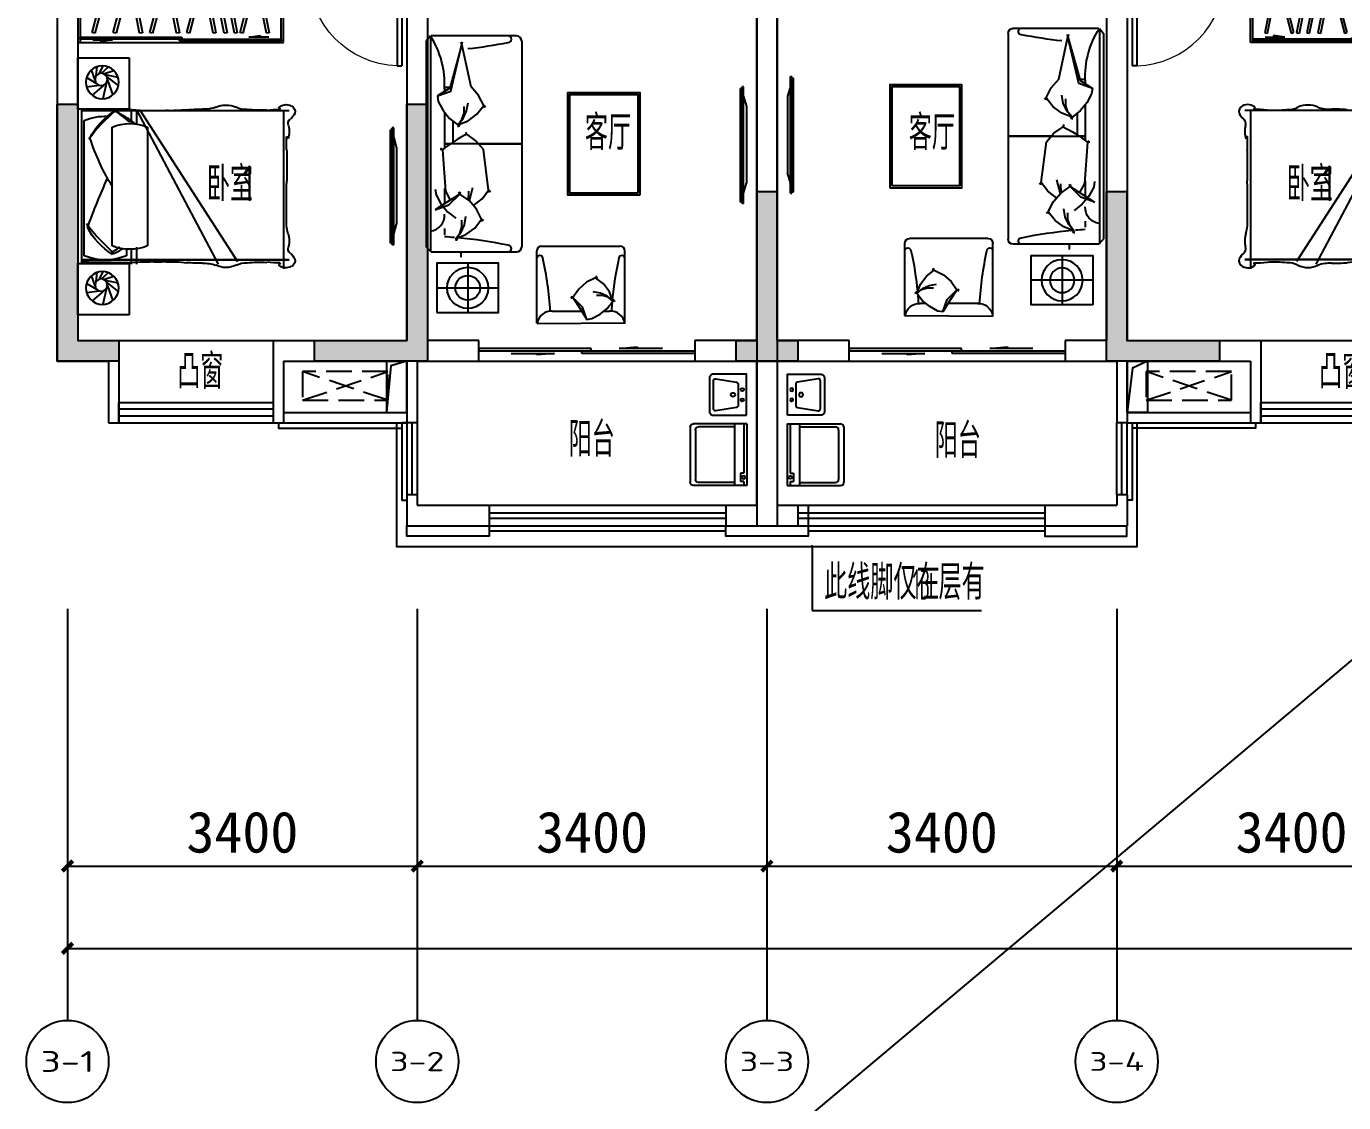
# Model space of a CAD drawing. Extents: x 2378699 to 2462834, y 1041771 to 1211756.
# Drawn here: x 2394036 to 2406842, y 1165941 to 1176405 of the extents above; entities that cross this region are included whole.
import ezdxf
from ezdxf.enums import TextEntityAlignment as Align

# ---------------------------------------------------------------- set-up
doc = ezdxf.new("R2010")
doc.units = 0
doc.header["$LTSCALE"] = 1000
doc.linetypes.add('DASH', pattern=[0.35, 0.25, -0.1])
doc.layers.get('0').update_dxf_attribs({"linetype": 'CONTINUOUS'})
doc.layers.get('Defpoints').update_dxf_attribs({"color": 6, "linetype": 'CONTINUOUS'})
for name, color, linetype in [('0p-洞填充', 1, 'CONTINUOUS'), ('A-Lvtry', 5, 'CONTINUOUS'), ('A-外装饰线脚', 7, 'CONTINUOUS'), ('A-洞口', 105, 'CONTINUOUS'), ('A-看线', 105, 'CONTINUOUS'), ('A-空调室外机', 5, 'DASH'), ('A-线脚看线', 9, 'CONTINUOUS'), ('AE-FLOR', 151, 'CONTINUOUS'), ('AXIS', 3, 'CONTINUOUS'), ('AXIS_TEXT', 7, 'CONTINUOUS'), ('DIM_LEAD', 3, 'CONTINUOUS'), ('PUB_HATCH', 8, 'CONTINUOUS'), ('PUB_TEXT', 7, 'CONTINUOUS'), ('WALL', 2, 'CONTINUOUS'), ('WINDOW', 4, 'CONTINUOUS'), ('剪力墙', 6, 'CONTINUOUS'), ('栏杆', 142, 'CONTINUOUS')]:
    doc.layers.add(name, color=color, linetype=linetype)
doc.layers.add('A-FUR', color=8, linetype='CONTINUOUS', plot=False)
doc.styles.add('_TCH_AXIS', font='tssdeng.shx', dxfattribs={"width": 0.7, "bigfont": 'tssdchn.shx'})
doc.styles.add('_TCH_DIM', font='tssdeng.shx', dxfattribs={"width": 0.7, "bigfont": 'tssdchn.shx'})
doc.styles.add('COMPLEX', font='COMPLEX')
doc.styles.get("Standard").update_dxf_attribs({"font": 'tssdeng.shx', "bigfont": 'tssdchn.shx'})
doc.styles.add('黑体', font='simhei.ttf')
doc.dimstyles.new('_TCH_ARCH&&100', dxfattribs={"dimtxt": 400, "dimasz": 100, "dimexe": 250, "dimexo": 300, "dimgap": 126.25, "dimtad": 1, "dimdec": 0, "dimdsep": 46, "dimtxsty": '黑体', "dimblk": 'ARCHTICK', "dimcen": 0.09, "dimclrt": 7, "dimazin": 2, "dimtfac": 1, "dimtdec": 0, "dimtix": 1, "dimtmove": 2, "dimatfit": 3, "dimldrblk": 'ARCHTICK', "dimfxl": 0, "dimtolj": 1, "dimtzin": 0, "dimarcsym": 0})

# ---------------------------------------------------------------- blocks, each defined once
blk = doc.blocks.new('ktswaj')
at = {"linetype": 'DASH'}
blk.add_lwpolyline([(15990, 179083), (15990, 178253), (16268, 178253), (16268, 179083)], close=True, dxfattribs=at)
for points in [[(15990, 179083), (16268, 178253)], [(15990, 178253), (16268, 179083)]]:
    blk.add_lwpolyline(points, dxfattribs=at)
blk = doc.blocks.new('__附着_A10-SGT-95户型_TEN24QEP_设计区$0$A-Toilet-9')
for p, q in [((-300, 0), (-300, 520)), ((-270, 550), (270, 550)), ((300, 0), (300, 520)), ((-270, 120), (-270, 470)), ((-240, 500), (240, 500)), ((270, 120), (270, 470)), ((-300, 120), (300, 120)), ((-300, 30), (180, 30)), ((-300, 0), (300, 0)), ((180, 60), (260, 60)), ((180, 30), (180, 60)), ((260, 30), (260, 60)), ((260, 30), (300, 30))]:
    blk.add_line(p, q)
blk.add_circle((220, 30), 15)
for centre, start, end in [((-270, 520), 90, 180), ((270, 520), 0, 90), ((-240, 470), 90, 180), ((240, 470), 0, 90)]:
    blk.add_arc(centre, 30, start, end)
blk = doc.blocks.new('__附着_A10-SGT-95户型_TEN24QEP_设计区$0$A-Kitchen-9')
at = {"ltscale": 0.6}
blk.add_line((400, -320), (400, 0), dxfattribs=at)
blk.add_lwpolyline([(400, 0), (0, 0), (0, -320, 0.414214), (40, -360), (360, -360, 0.414214), (400, -320)], format="xyb", dxfattribs=at)
blk.add_lwpolyline([(400, 0), (0, 0), (0, -320, 0.414214), (40, -360), (360, -360, 0.414214), (400, -320)], format="xyb", dxfattribs=at)
blk.add_lwpolyline([(323, -97), (356, -297, -0.463455), (336, -320), (64, -320, -0.463455), (44, -297), (77, -97, -0.366629), (97, -80), (303, -80, -0.366629)], format="xyb", close=True, dxfattribs=at)
blk.add_lwpolyline([(323, -97), (356, -297, -0.463455), (336, -320), (64, -320, -0.463455), (44, -297), (77, -97, -0.366629), (97, -80), (303, -80, -0.366629)], format="xyb", close=True, dxfattribs=at)
for centre, radius in [((150, -40), 15), ((200, -130), 20), ((250, -40), 15)]:
    blk.add_circle(centre, radius, dxfattribs=at)
blk = doc.blocks.new('u5g')
at = {"color": 8, "linetype": 'DASH', "ltscale": 20}
for p, q in [((10503, 151826), (10513, 151826)), ((10503, 151776), (10513, 151776)), ((10513, 151826), (10513, 151776)), ((12178, 151814), (10513, 151814)), ((12178, 151789), (10513, 151789)), ((12188, 151826), (12178, 151826)), ((12178, 151826), (12178, 151776)), ((12188, 151776), (12178, 151776))]:
    blk.add_line(p, q, dxfattribs=at)
at = {"color": 8, "ltscale": 20}
for p, q in [((11918, 151531), (12013, 151550)), ((12013, 151550), (12013, 151531)), ((10608, 151503), (10773, 151503)), ((10773, 151503), (10678, 151485)), ((10678, 151485), (10678, 151503)), ((12083, 151531), (11918, 151531))]:
    blk.add_line(p, q, dxfattribs=at)
at = {"linetype": 'DASH', "ltscale": 20}
for points in [[(12208, 152126), (10483, 152126), (10483, 151476), (12208, 151476)], [(10503, 151531), (11355, 151531), (11355, 151511), (10503, 151511)], [(11335, 151511), (12188, 151511), (12188, 151491), (11335, 151491)]]:
    blk.add_lwpolyline(points, close=True, dxfattribs=at)
blk.add_lwpolyline([(12188, 151476), (12188, 152106), (10503, 152106), (10503, 151476)], dxfattribs=at)
at = {"color": 8, "linetype": 'DASH', "ltscale": 20}
for points in [[(10603, 151579), (10697, 152027), (10720, 152022), (10626, 151574)], [(10780, 151579), (10874, 152027), (10897, 152022), (10803, 151574)], [(11001, 151572), (10931, 152024), (10954, 152028), (11025, 151576)], [(11087, 151579), (11181, 152027), (11204, 152022), (11110, 151574)], [(11310, 151572), (11240, 152024), (11263, 152028), (11334, 151576)], [(11397, 151579), (11490, 152027), (11513, 152022), (11420, 151574)], [(11618, 151572), (11547, 152024), (11570, 152028), (11641, 151576)], [(11711, 151572), (11640, 152024), (11663, 152028), (11734, 151576)], [(11797, 151572), (11726, 152024), (11749, 152028), (11820, 151576)], [(11843, 151579), (11936, 152027), (11959, 152022), (11866, 151574)], [(12064, 151572), (11993, 152024), (12016, 152028), (12087, 151576)]]:
    blk.add_lwpolyline(points, close=True, dxfattribs=at)
blk = doc.blocks.new('床-次')
for p, q in [((0, 1250), (-500, 1250)), ((-500, 1250), (-500, 750)), ((-230, 1100), (-298, 1161)), ((-211, 1097), (-247, 1171)), ((-179, 1074), (-190, 1164)), ((0, 750), (0, 1250)), ((-282, 1064), (-395, 976)), ((-265, 1087), (-391, 1062)), ((-251, 1095), (-351, 1126)), ((-288, 1032), (-341, 888)), ((-185, 997), (-86, 1057)), ((-168, 1033), (-134, 1132)), ((-280, 1009), (-244, 852)), ((-254, 985), (-140, 886)), ((-213, 982), (-86, 965)), ((-40, 738), (-2054, 738)), ((-40, 738), (-2054, 738)), ((-2000, 738), (-2000, -801)), ((-608, 738), (-1552, -732)), ((-575, 738), (-1364, -758)), ((-571, 738), (-571, 606)), ((-520, 738), (-520, 615)), ((-500, 750), (0, 750)), ((-63, -676), (-63, 641)), ((-40, -750), (-40, 750)), ((-40, 750), (0, 750)), ((0, 750), (0, -750)), ((-678, 577), (-678, -578)), ((-336, -578), (-336, 577)), ((-571, -591), (-571, -758)), ((-520, -600), (-520, -758)), ((-473, -611), (-473, -676)), ((-40, -712), (-2054, -712)), ((-40, -715), (-2054, -715)), ((0, -750), (-500, -750)), ((-500, -750), (-500, -1250)), ((0, -750), (-40, -750)), ((0, -1250), (0, -750)), ((-251, -905), (-351, -874)), ((-230, -900), (-298, -839)), ((-211, -903), (-247, -829)), ((-179, -926), (-190, -836)), ((-168, -967), (-134, -868)), ((-282, -936), (-395, -1024)), ((-265, -913), (-391, -938)), ((-288, -968), (-341, -1112)), ((-280, -991), (-244, -1148)), ((-254, -1015), (-140, -1114)), ((-213, -1018), (-86, -1035)), ((-185, -1003), (-86, -943)), ((-500, -1250), (0, -1250))]:
    blk.add_line(p, q)
for centre, radius in [((-239, 1012), 160), ((-228, 1040), 60), ((-239, -988), 160), ((-228, -960), 60)]:
    blk.add_circle(centre, radius)
for centre, radius, start, end in [((-2051, 726), 61.8, 114.6552, 197.0582), ((-2025, 689), 106, 45.7841, 118.7213), ((-1636, 955), 209, 267.1562, 297.4576), ((-1447, 581), 210, 87.9632, 116.1276), ((-1431, 599), 192, 63.047, 92.6492), ((-1226, 1105), 355, 250.6064, 272.328), ((-1983, 764), 138, 203.7061, 231.956), ((-2098, 610), 53.6, 340.2311, 55.8644), ((-1951, 749), 16, 93.3957, 183.4418), ((-1966, -467), 1215, 83.9678, 90.0408), ((-1770, 1900), 1160, 266.6495, 276.12), ((-1221, -1525), 2276, 85.9688, 89.7495), ((-909, 2045), 1309, 263.3302, 272.3581), ((-778, -774), 1513, 87.0776, 92.9224), ((-656, 1541), 806, 266.782, 275.5915), ((-481, 164), 584, 86.0367, 99.5331), ((-58, 47), 749, 113.8347, 131.4622), ((532, -530), 1549, 124.5749, 131.8881), ((-775, -20652), 21401, 88.4924, 89.1043), ((-1547, -637), 1811, 37.3131, 49.4206), ((-690, 186), 638, 26.4088, 59.0003), ((-268, 143), 539, 67.6212, 92.1024), ((-160, -2198), 2940, 87.6616, 91.0116), ((-1820, 531), 236, 164.9987, 197.1808), ((-507, 162), 449, 67.6212, 112.3788), ((-2003, 452), 43.4, 129.0734, 167.946), ((-2962, 430), 934, 354.9526, 3.4165), ((-2186, 1137), 2172, 328.3558, 342.1044), ((5743, 272), 7776, 179.4426, 181.0757), ((-1220, 79), 813, 176.6723, 181.7242), ((-9950, -200), 7922, 358.6733, 1.8401), ((-7673, -3224), 8088, 20.4586, 24.0484), ((-2329, -362), 300, 341.3052, 356.0421), ((-1524, 733), 1811, 309.9646, 322.6869), ((-1820, -528), 236, 162.8192, 195.0013), ((-667, -114), 638, 300.9997, 333.5912), ((-2098, -607), 53.6, 304.1356, 19.7689), ((-507, -163), 449, 247.6212, 292.3788), ((-35, 25), 749, 237.4638, 246.1653), ((555, 626), 1549, 231.6372, 235.4251), ((-2051, -723), 61.8, 162.9418, 245.3448), ((-1983, -761), 138, 128.044, 156.2939), ((-2025, -686), 106, 241.2787, 314.2159), ((-1966, 470), 1215, 269.9592, 276.0322), ((-1951, -746), 16, 176.5582, 266.6043), ((-1770, -1897), 1160, 83.88, 93.3505), ((-1636, -952), 209, 62.5424, 92.8438), ((-1447, -578), 210, 243.8724, 272.0368), ((-1431, -596), 192, 267.3508, 296.953), ((-1226, -1102), 355, 87.672, 109.3936), ((-1221, 1528), 2276, 270.2505, 274.0312), ((-909, -2042), 1309, 87.6419, 96.6698), ((-778, 777), 1513, 267.0776, 272.9224), ((-656, -1538), 806, 84.4085, 93.218), ((-481, -161), 584, 260.4669, 273.9633), ((-268, -177), 539, 247.6212, 292.3788), ((-775, 20655), 21401, 270.8957, 271.5076), ((-160, 2201), 2940, 268.9884, 272.3384)]:
    blk.add_arc(centre, radius, start, end)
at = {"text_generation_flag": 4, "width": 0.8, "flags": 9}
for tag, p in [('XSIZE', (-239, 1012)), ('YSIZE', (-239, 1012)), ('XSIZE', (-239, -988)), ('YSIZE', (-239, -988))]:
    blk.add_attdef(tag, p, '', height=0.5, rotation=180, dxfattribs=at)
blk = doc.blocks.new('32Y54')
at = {"linetype": 'DASH', "ltscale": 20}
for p, q in [((-6927, 151563), (-6927, 152666)), ((-6911, 152666), (-6927, 152666)), ((-6911, 151548), (-6911, 152683)), ((-6911, 151548), (-6911, 152683)), ((-6896, 152683), (-6911, 152683)), ((-6896, 151548), (-6896, 152683)), ((-6896, 152590), (-6869, 152491)), ((-6869, 152491), (-6869, 151747)), ((-6896, 151649), (-6869, 151747)), ((-6896, 151548), (-6911, 151548))]:
    blk.add_line(p, q, dxfattribs=at)
at = {"linetype": 'ByBlock', "ltscale": 20}
blk.add_line((-6911, 151563), (-6927, 151563), dxfattribs=at)
blk = doc.blocks.new('A$C40FB7DD8')
at = {"layer": 'A-FUR'}
for p, q in [((41, 2879), (0, 2829)), ((0, 2829), (0, 830)), ((41, 2879), (41, 780)), ((878, 2880), (48, 2880)), ((878, 2880), (48, 2880)), ((928, 2830), (928, 830)), ((928, 2830), (928, 830)), ((178, 2380), (178, 2340)), ((178, 2380), (178, 2340)), ((178, 2136), (178, 1789)), ((178, 2136), (178, 1789)), ((258, 2053), (258, 1846)), ((258, 2053), (258, 1846)), ((928, 1830), (178, 1830)), ((178, 1830), (235, 1830)), ((928, 1830), (178, 1830)), ((178, 1830), (235, 1830)), ((508, 1830), (928, 1830)), ((508, 1830), (928, 1830)), ((178, 1397), (178, 1247)), ((178, 1397), (178, 1247)), ((178, 1006), (178, 945)), ((178, 1006), (178, 945)), ((48, 780), (0, 830)), ((48, 780), (878, 780)), ((48, 780), (878, 780)), ((1076, 88), (1076, 790)), ((1121, 835), (1886, 835)), ((1931, 88), (1931, 790)), ((403, 670), (403, 190)), ((403, 670), (403, 190)), ((103, 430), (703, 430)), ((1224, 205), (1511, 205)), ((1728, 205), (1782, 205)), ((1931, 88), (1077, 82))]:
    blk.add_line(p, q, dxfattribs=at)
for points in [[(347, 2798), (336, 2818)], [(347, 2798), (336, 2818)], [(347, 2798), (352, 2821)], [(347, 2798), (352, 2821)], [(109, 2296), (240, 2344), (347, 2798), (229, 2372), (109, 2296)], [(109, 2296), (240, 2344), (347, 2798), (229, 2372), (109, 2296)], [(559, 2203), (508, 2301), (436, 2384), (347, 2798)], [(559, 2203), (508, 2301), (436, 2384), (347, 2798)], [(109, 2296), (117, 2242), (163, 2154), (227, 2077), (306, 2015)], [(109, 2296), (117, 2242), (163, 2154), (227, 2077), (306, 2015)], [(306, 2015), (358, 2077), (392, 2150), (406, 2229)], [(306, 2015), (358, 2077), (392, 2150), (406, 2229)], [(306, 2015), (406, 2054), (493, 2118), (559, 2203), (577, 2190)], [(306, 2015), (406, 2054), (493, 2118), (559, 2203), (577, 2190)], [(306, 2015), (347, 2066), (368, 2128), (367, 2193)], [(306, 2015), (347, 2066), (368, 2128), (367, 2193)], [(559, 2203), (565, 2181)], [(559, 2203), (565, 2181)], [(306, 2015), (312, 1992)], [(306, 2015), (325, 2002)], [(306, 2015), (312, 1992)], [(306, 2015), (325, 2002)], [(394, 1923), (384, 1943)], [(394, 1923), (384, 1943)], [(606, 1379), (556, 1776), (483, 1859), (394, 1923)], [(606, 1379), (556, 1776), (483, 1859), (394, 1923)], [(157, 1772), (134, 1775)], [(157, 1772), (134, 1775)], [(157, 1772), (141, 1789)], [(157, 1772), (141, 1789)], [(157, 1772), (186, 1370), (234, 1283)], [(157, 1772), (186, 1370), (234, 1283)], [(88, 1390), (96, 1336), (143, 1248), (207, 1171), (286, 1109)], [(88, 1390), (96, 1336), (143, 1248), (207, 1171), (286, 1109)], [(88, 1190), (220, 1238), (326, 1342), (208, 1266), (88, 1190)], [(88, 1190), (220, 1238), (326, 1342), (208, 1266), (88, 1190)], [(326, 1342), (315, 1362)], [(326, 1342), (315, 1362)], [(326, 1342), (332, 1365)], [(326, 1342), (332, 1365)], [(538, 1097), (488, 1195), (416, 1278), (326, 1342)], [(538, 1097), (488, 1195), (416, 1278), (326, 1342)], [(411, 1282), (415, 1369)], [(411, 1282), (415, 1369)], [(419, 1275), (454, 1405)], [(419, 1275), (454, 1405)], [(459, 1232), (543, 1296), (606, 1379)], [(459, 1232), (543, 1296), (606, 1379)], [(606, 1379), (625, 1365)], [(606, 1379), (612, 1356)], [(606, 1379), (625, 1365)], [(606, 1379), (612, 1356)], [(286, 909), (338, 971), (372, 1044), (386, 1123)], [(286, 909), (338, 971), (372, 1044), (386, 1123)], [(286, 909), (386, 948), (472, 1012), (538, 1097), (557, 1084)], [(286, 909), (386, 948), (472, 1012), (538, 1097), (557, 1084)], [(286, 909), (326, 960), (347, 1022), (347, 1087)], [(286, 909), (326, 960), (347, 1022), (347, 1087)], [(538, 1097), (545, 1075)], [(538, 1097), (545, 1075)], [(286, 909), (292, 886)], [(286, 909), (305, 896)], [(286, 909), (292, 886)], [(286, 909), (305, 896)], [(336, 780), (336, 730)], [(1646, 529), (1557, 484), (1483, 419), (1426, 338)], [(1815, 302), (1780, 392), (1722, 470), (1646, 529), (1657, 546)], [(1646, 529), (1666, 535)], [(1815, 302), (1759, 349), (1694, 379), (1623, 392)], [(1426, 338), (1405, 343)], [(1426, 338), (1407, 328)], [(1562, 124), (1519, 243), (1426, 338), (1494, 232), (1562, 124)], [(1562, 124), (1611, 131), (1690, 174), (1759, 231), (1815, 302)], [(1815, 302), (1769, 339), (1713, 357), (1655, 357)], [(1815, 302), (1827, 319)], [(1815, 302), (1836, 308)]]:
    blk.add_lwpolyline(points, dxfattribs=at)
for points in [[(2077, 1330), (1377, 1330), (1377, 2330), (2077, 2330)], [(2057, 1350), (1397, 1350), (1397, 2310), (2057, 2310)], [(103, 190), (703, 190), (703, 670), (103, 670)], [(103, 190), (703, 190), (703, 670), (103, 670)]]:
    blk.add_lwpolyline(points, close=True, dxfattribs=at)
for radius in [200, 200, 120, 120]:
    blk.add_circle((403, 430), radius, dxfattribs=at)
for centre, radius, start, end in [((-691, 2409), 870, 357.129, 32.6893), ((-691, 2409), 870, 357.129, 32.6893), ((796, 2848), 32, 272.8767, 87.1233), ((796, 2848), 32, 272.8767, 87.1233), ((878, 2830), 50, 0, 90), ((878, 2830), 50, 0, 90), ((-80, 7199), 4469, 276.2284, 281.3225), ((-80, 7199), 4469, 276.2284, 281.3225), ((18, 4838), 2463, 273.7377, 275.4374), ((18, 4838), 2463, 273.7377, 275.4374), ((893, 879), 1157, 115.5423, 129.5101), ((893, 879), 1157, 115.5423, 129.5101), ((21, 1138), 158, 277.538, 2.7136), ((21, 1138), 158, 277.538, 2.7136), ((-20, -2497), 3429, 85.0947, 86.691), ((-20, -2497), 3429, 85.0947, 86.691), ((-55, -3292), 4223, 78.3483, 85.1217), ((-55, -3292), 4223, 78.3483, 85.1217), ((796, 812), 32, 272.8767, 87.1233), ((796, 812), 32, 272.8767, 87.1233), ((878, 830), 50, 270, 0), ((878, 830), 50, 270, 0), ((1121, 790), 45, 90, 180), ((1121, 790), 45, 90, 180), ((1886, 790), 45, 0, 90), ((1105, 716), 28.8, 2.8767, 177.1233), ((1105, 716), 28.8, 2.8767, 177.1233), ((-2199, -9), 3411, 3.5908, 12.301), ((-2199, -9), 3411, 3.5908, 12.301), ((4881, 27), 3086, 167.0601, 174.5777), ((1902, 716), 28.8, 2.8767, 177.1233), ((4881, 27), 3086, 175.0947, 176.691), ((1218, 63), 142, 87.2864, 172.462), ((1789, 63), 142, 7.538, 92.7136)]:
    blk.add_arc(centre, radius, start, end, dxfattribs=at)
blk = doc.blocks.new('$DorLib2D$00000001')
for p, q in [((0.45, 0.975), (0.5, 0.975)), ((0.45, 0), (0.45, 0.975)), ((0.5, 0), (0.5, 0.975)), ((0.5, 0), (0.45, 0))]:
    blk.add_line(p, q)
at = {"lineweight": 13}
blk.add_arc((0.475, 0), 0.975, 91.4693, 180, dxfattribs=at)
blk = doc.blocks.new('$TCHSYS$WIN2D')
for p, q in [((-0.5, 0.5), (0.5, 0.5)), ((-0.5, 0.5), (-0.5, -0.5)), ((0.5, 0.5), (0.5, -0.5)), ((0.5, 0.1667), (-0.5, 0.1667)), ((0.5, -0.1667), (-0.5, -0.1667)), ((-0.5, -0.5), (0.5, -0.5))]:
    blk.add_line(p, q)
blk = doc.blocks.new('$DorLib2D$00000131')
at = {"color": 0, "linetype": 'Continuous'}
for p, q in [((0.15, 0.125), (0.2319, 0.1973)), ((0.2319, 0.1973), (0.2319, 0.125)), ((-0.5, 0.125), (-0.5, 0)), ((0.0192, 0.125), (-0.5, 0.125)), ((0.0192, 0), (0.0192, 0.125)), ((0.35, 0.125), (0.15, 0.125)), ((-0.5, 0), (0.0192, 0)), ((-0.024, 0), (0.5, 0)), ((-0.024, -0.125), (-0.024, 0)), ((0.5, 0), (0.5, -0.125)), ((-0.35, -0.125), (-0.15, -0.125)), ((-0.2319, -0.1973), (-0.2319, -0.125)), ((-0.15, -0.125), (-0.2319, -0.1973)), ((0.5, -0.125), (-0.024, -0.125))]:
    blk.add_line(p, q, dxfattribs=at)
blk = doc.blocks.new('a2huxing0322')
at = {"layer": 'A-洞口'}
blk.add_lwpolyline([(-5071, 160535), (-5071, 160035), (-4871, 160035), (-4871, 160535)], close=True, dxfattribs=at)
blk.add_lwpolyline([(-4871, 160535), (-5027, 160490), (-5071, 160035)], dxfattribs=at)
at = {"layer": 'A-看线'}
blk.add_lwpolyline([(-7671, 160735), (-6171, 160735)], dxfattribs=at)
at = {"layer": 'AE-FLOR'}
for points in [[(-4871, 159935), (-4871, 159235)], [(-4771, 159935), (-4771, 159235)], [(-4071, 159135), (-1771, 159135)], [(-4071, 158935), (-1771, 158935)]]:
    blk.add_lwpolyline(points, dxfattribs=at)
at = {"layer": 'WALL'}
for p, q in [((-1271, 168135), (-1271, 160635)), ((-1471, 167935), (-1471, 160735)), ((-8271, 164335), (-8271, 160535)), ((-4671, 164335), (-4671, 160735)), ((-8071, 164235), (-8071, 160735)), ((-4871, 164235), (-4871, 160735)), ((-8071, 160735), (-7671, 160735)), ((-7671, 160735), (-7671, 160135)), ((-6171, 160735), (-6171, 160135)), ((-6171, 160735), (-4871, 160735)), ((-4171, 160735), (-4671, 160735)), ((-4171, 160535), (-4171, 160735)), ((-1471, 160735), (-2071, 160735)), ((-2071, 160735), (-2071, 160535)), ((-1271, 160635), (-1271, 158935)), ((-8271, 160535), (-7771, 160535)), ((-7771, 160535), (-7771, 159935)), ((-6071, 160535), (-6071, 159935)), ((-6071, 160535), (-4871, 160535)), ((-4871, 160535), (-4871, 159935)), ((-4771, 160535), (-4171, 160535)), ((-4771, 160535), (-4771, 159935)), ((-2071, 160535), (-1471, 160535)), ((-1471, 160535), (-1471, 159135)), ((-7671, 159935), (-7671, 160135)), ((-6171, 160135), (-6171, 159935)), ((-7771, 159935), (-7671, 159935)), ((-6171, 159935), (-6071, 159935)), ((-4771, 159935), (-4871, 159935)), ((-4871, 159235), (-4871, 158935)), ((-4771, 159235), (-4871, 159235)), ((-4771, 159235), (-4771, 159135)), ((-4771, 159135), (-4071, 159135)), ((-4071, 159135), (-4071, 158935)), ((-1771, 159135), (-1471, 159135)), ((-1771, 159135), (-1771, 158935)), ((-4871, 158935), (-4071, 158935)), ((-1771, 158935), (-1271, 158935))]:
    blk.add_line(p, q, dxfattribs=at)
at = {"layer": 'WINDOW'}
blk.add_line((-4171, 160535), (-2071, 160535), dxfattribs=at)
at = {"layer": '栏杆'}
for points in [[(-6071, 160035), (-4871, 160035)], [(-6071, 159935), (-4871, 159935)], [(-4821, 159235), (-4821, 159935)], [(-4071, 159060), (-1771, 159060)], [(-4071, 159010), (-1771, 159010)]]:
    blk.add_lwpolyline(points, dxfattribs=at)
blk.add_blockref('A$C40FB7DD8', (-4683, 160818))
at = {"layer": 'A-FUR', "xscale": 1.1594, "yscale": 0.9231}
blk.add_blockref('u5g', (-20224, 23807), dxfattribs=at)
at = {"layer": 'A-FUR', "extrusion": (-1.25171e-07, 4.56361e-07, -1), "zscale": -1.00000000000001}
blk.add_blockref('床-次', (8071, 162235), dxfattribs=at)
at = {"layer": 'A-FUR', "color": 8, "linetype": 'DASH', "ltscale": 0.4}
for p in [(5298, 10520), (1898, 10120)]:
    blk.add_blockref('32Y54', p, dxfattribs=at)
at = {"layer": 'A-Lvtry', "rotation": 270}
blk.add_blockref('__附着_A10-SGT-95户型_TEN24QEP_设计区$0$A-Kitchen-9', (-1571, 160409), dxfattribs=at)
at = {"layer": 'A-Lvtry', "extrusion": (0, 0, -1), "zscale": -1, "rotation": 270}
blk.add_blockref('__附着_A10-SGT-95户型_TEN24QEP_设计区$0$A-Toilet-9', (1567, 159626), dxfattribs=at)
at = {"layer": 'A-空调室外机', "rotation": 90}
blk.add_blockref('ktswaj', (173197, 144166), dxfattribs=at)
at = {"layer": 'WINDOW'}
for name, p, xscale, yscale, zscale in [('$DorLib2D$00000001', (-5371, 164285), 900, -900, 900), ('$DorLib2D$00000131', (-3121, 160635), 2100, 200, 2100), ('$TCHSYS$WIN2D', (-6921, 160035), 1500, 200, 1500)]:
    blk.add_blockref(name, p, dxfattribs=dict(at, xscale=xscale, yscale=yscale, zscale=zscale))
at = {"layer": 'PUB_TEXT', "width": 0.7}
for s, height, p in [('客厅', 337.6, (-3141, 162589)), ('卧室', 337.6, (-6816, 162089)), ('1', 350, (-6472, 162089)), ('凸窗', 337.6, (-7104, 160267)), ('阳台', 337.6, (-3299, 159606))]:
    blk.add_text(s, height=height, dxfattribs=at).set_placement(p)
blk = doc.blocks.new('a3huxing0323')
at = {"layer": 'A-洞口'}
blk.add_lwpolyline([(8608, 160035), (8608, 160535), (8808, 160535), (8808, 160035)], close=True, dxfattribs=at)
blk.add_lwpolyline([(8808, 160535), (8662, 160468), (8608, 160035)], dxfattribs=at)
at = {"layer": 'A-看线'}
blk.add_lwpolyline([(9908, 160735), (11408, 160735)], dxfattribs=at)
at = {"layer": 'AE-FLOR'}
for points in [[(8508, 159235), (8508, 159935)], [(8608, 159235), (8608, 159935)], [(5408, 159135), (7808, 159135)], [(5408, 158935), (7808, 158935)]]:
    blk.add_lwpolyline(points, dxfattribs=at)
at = {"layer": 'WALL'}
for p, q in [((5008, 168235), (5008, 160635)), ((5208, 160735), (5208, 168235)), ((8408, 164335), (8408, 160735)), ((8608, 164235), (8608, 160735)), ((5908, 160735), (5208, 160735)), ((5908, 160535), (5908, 160735)), ((8408, 160735), (8008, 160735)), ((8008, 160735), (8008, 160535)), ((8608, 160735), (9908, 160735)), ((9908, 160735), (9908, 160135)), ((5008, 160635), (5008, 158935)), ((5208, 160535), (5908, 160535)), ((5208, 160535), (5208, 159135)), ((8008, 160535), (8508, 160535)), ((8508, 160535), (8508, 159935)), ((8608, 160535), (9808, 160535)), ((8608, 160535), (8608, 159935)), ((9808, 160535), (9808, 159935)), ((9908, 159935), (9908, 160135)), ((8608, 159935), (8508, 159935)), ((9808, 159935), (9908, 159935)), ((8508, 159235), (8508, 159135)), ((8608, 159235), (8508, 159235)), ((8608, 159235), (8608, 158935)), ((5208, 159135), (5408, 159135)), ((5408, 159135), (5408, 158935)), ((7808, 159135), (8508, 159135)), ((7808, 159135), (7808, 158935)), ((5008, 158935), (5408, 158935)), ((7808, 158935), (8608, 158935))]:
    blk.add_line(p, q, dxfattribs=at)
at = {"layer": 'WINDOW'}
blk.add_line((5908, 160535), (8008, 160535), dxfattribs=at)
at = {"layer": '栏杆'}
for points in [[(8608, 160035), (9808, 160035)], [(8558, 159235), (8558, 159935)], [(8608, 159935), (9808, 159935)], [(5408, 159060), (7808, 159060)], [(5408, 159010), (7808, 159010)]]:
    blk.add_lwpolyline(points, dxfattribs=at)
at = {"extrusion": (0, 0, -1), "zscale": -1}
blk.add_blockref('A$C40FB7DD8', (-8380, 160892), dxfattribs=at)
at = {"layer": 'A-FUR', "extrusion": (0, 0, -1), "xscale": 1.159400000004098, "yscale": 0.9230999999854248, "zscale": -1}
blk.add_blockref('u5g', (-23961, 23807), dxfattribs=at)
at = {"layer": 'A-FUR', "extrusion": (-1.25171e-07, -4.56361e-07, 1)}
blk.add_blockref('床-次', (11808, 162235), dxfattribs=at)
at = {"layer": 'A-FUR', "color": 8, "linetype": 'DASH', "ltscale": 0.4, "extrusion": (0, 0, -1), "zscale": -1}
blk.add_blockref('32Y54', (1561, 10620), dxfattribs=at)
at = {"layer": 'A-Lvtry', "xscale": -1, "rotation": 90}
blk.add_blockref('__附着_A10-SGT-95户型_TEN24QEP_设计区$0$A-Kitchen-9', (5308, 160409), dxfattribs=at)
at = {"layer": 'A-Lvtry', "extrusion": (0, 0, -1), "xscale": -1, "zscale": -1, "rotation": 90}
blk.add_blockref('__附着_A10-SGT-95户型_TEN24QEP_设计区$0$A-Toilet-9', (-5304, 159626), dxfattribs=at)
at = {"layer": 'A-空调室外机', "rotation": 90}
blk.add_blockref('ktswaj', (187876, 144166), dxfattribs=at)
at = {"layer": 'WINDOW'}
for name, p, xscale, yscale, zscale in [('$DorLib2D$00000001', (9108, 164285), -900, -900, -900), ('$DorLib2D$00000131', (6958, 160635), 2100, 200, 2100), ('$TCHSYS$WIN2D', (10658, 160035), 1500, 200, 1500)]:
    blk.add_blockref(name, p, dxfattribs=dict(at, xscale=xscale, yscale=yscale, zscale=zscale))
at = {"layer": 'PUB_TEXT', "width": 0.7}
for s, height, p in [('客厅', 337.6, (6486, 162589)), ('卧室', 337.6, (10161, 162089)), ('1', 350, (10505, 162089)), ('凸窗', 337.6, (10474, 160267)), ('阳台', 337.6, (6738, 159594))]:
    blk.add_text(s, height=height, dxfattribs=at).set_placement(p)
blk = doc.blocks.new('jgjlq030328')
at = {"layer": 'PUB_HATCH'}
for points in [[(-289935, 8012), (-290535, 8012), (-290535, 10512), (-290335, 10512), (-290335, 8212), (-289935, 8212)], [(-287135, 10512), (-286935, 10512), (-286935, 8012), (-288035, 8012), (-288035, 8212), (-287135, 8212)], [(-283935, 8012), (-283935, 8212), (-283735, 8212), (-283735, 9662), (-283535, 9662), (-283535, 8212), (-283335, 8212), (-283335, 8012)], [(-280335, 9662), (-280135, 9662), (-280135, 8212), (-279235, 8212), (-279235, 8012), (-280335, 8012)]]:
    blk.add_hatch(color=256, dxfattribs=at).paths.add_polyline_path(points)
at = {"layer": '剪力墙'}
for points in [[(-289935, 8012), (-290535, 8012), (-290535, 10512), (-290335, 10512), (-290335, 8212), (-289935, 8212)], [(-287135, 10512), (-286935, 10512), (-286935, 8012), (-288035, 8012), (-288035, 8212), (-287135, 8212)], [(-280335, 9662), (-280135, 9662), (-280135, 8212), (-279235, 8212), (-279235, 8012), (-280335, 8012)]]:
    blk.add_lwpolyline(points, close=True, dxfattribs=at)
for points in [[(-283935, 8012), (-283935, 8212), (-283735, 8212), (-283735, 9662), (-283535, 9662), (-283535, 8212), (-283335, 8212), (-283335, 8012), (-283935, 8012), (-283535, 8012)], [(-286935, 8212), (-286935, 8212)], [(-280335, 8212), (-280335, 8212)]]:
    blk.add_lwpolyline(points, dxfattribs=at)
blk = doc.blocks.new('ssxianjiao0329')
at = {"layer": 'A-外装饰线脚'}
for points in [[(-40014, 132898), (-40014, 132798), (-40814, 132798), (-40814, 132898)], [(-36914, 132898), (-36914, 132798), (-37714, 132798), (-37714, 132898)], [(-34614, 132898), (-34614, 132798), (-33814, 132798), (-33814, 132898)]]:
    blk.add_lwpolyline(points, dxfattribs=at)
at = {"layer": 'A-线脚看线'}
for points in [[(-42064, 133898), (-42064, 133848), (-40864, 133848)], [(-40814, 133898), (-40864, 133898), (-40864, 133148), (-40814, 133148)], [(-33814, 133898), (-33764, 133898), (-33764, 133148), (-33814, 133148)], [(-32564, 133898), (-32564, 133848), (-33764, 133848)], [(-40014, 132848), (-37714, 132848)], [(-36914, 132848), (-34614, 132848)]]:
    blk.add_lwpolyline(points, dxfattribs=at)
blk = doc.blocks.new('_ArchTick')
at = {"color": 0, "linetype": 'ByBlock', "const_width": 0.4}
blk.add_lwpolyline([(-0.5, -0.5), (0.5, 0.5)], dxfattribs=at)
blk = doc.blocks.new('*D96')
at = {"layer": 'AXIS', "color": 0, "lineweight": -2}
for p, q in [((2394436, 1170441), (2394436, 1167991)), ((2397836, 1170441), (2397836, 1167991)), ((2394436, 1168241), (2397836, 1168241))]:
    blk.add_line(p, q, dxfattribs=at)
at = {"layer": 'Defpoints', "color": 0}
for p in [(2394436, 1170741), (2397836, 1170741), (2397836, 1168241)]:
    blk.add_point(p, dxfattribs=at)
at = {"layer": 'AXIS', "color": 0, "lineweight": -2, "xscale": 100, "yscale": 100, "zscale": 100, "rotation": 180}
blk.add_blockref('_ArchTick', (2394436, 1168241), dxfattribs=at)
at = {"layer": 'AXIS', "color": 0, "lineweight": -2, "xscale": 100, "yscale": 100, "zscale": 100}
blk.add_blockref('_ArchTick', (2397836, 1168241), dxfattribs=at)
at = {"layer": 'AXIS', "color": 7, "insert": (2396136, 1168569), "char_height": 400, "attachment_point": 5, "style": '黑体'}
blk.add_mtext('\\A1;3400', dxfattribs=at)
blk = doc.blocks.new('*D97')
at = {"layer": 'AXIS', "color": 0, "lineweight": -2}
for p, q in [((2397836, 1170441), (2397836, 1167991)), ((2401236, 1170441), (2401236, 1167991)), ((2397836, 1168241), (2401236, 1168241))]:
    blk.add_line(p, q, dxfattribs=at)
at = {"layer": 'Defpoints', "color": 0}
for p in [(2397836, 1170741), (2401236, 1170741), (2401236, 1168241)]:
    blk.add_point(p, dxfattribs=at)
at = {"layer": 'AXIS', "color": 0, "lineweight": -2, "xscale": 100, "yscale": 100, "zscale": 100, "rotation": 180}
blk.add_blockref('_ArchTick', (2397836, 1168241), dxfattribs=at)
at = {"layer": 'AXIS', "color": 0, "lineweight": -2, "xscale": 100, "yscale": 100, "zscale": 100}
blk.add_blockref('_ArchTick', (2401236, 1168241), dxfattribs=at)
at = {"layer": 'AXIS', "color": 7, "insert": (2399536, 1168569), "char_height": 400, "attachment_point": 5, "style": '黑体'}
blk.add_mtext('\\A1;3400', dxfattribs=at)
blk = doc.blocks.new('*D98')
at = {"layer": 'AXIS', "color": 0, "lineweight": -2}
for p, q in [((2401236, 1170441), (2401236, 1167991)), ((2404636, 1170441), (2404636, 1167991)), ((2401236, 1168241), (2404636, 1168241))]:
    blk.add_line(p, q, dxfattribs=at)
at = {"layer": 'Defpoints', "color": 0}
for p in [(2401236, 1170741), (2404636, 1170741), (2404636, 1168241)]:
    blk.add_point(p, dxfattribs=at)
at = {"layer": 'AXIS', "color": 0, "lineweight": -2, "xscale": 100, "yscale": 100, "zscale": 100, "rotation": 180}
blk.add_blockref('_ArchTick', (2401236, 1168241), dxfattribs=at)
at = {"layer": 'AXIS', "color": 0, "lineweight": -2, "xscale": 100, "yscale": 100, "zscale": 100}
blk.add_blockref('_ArchTick', (2404636, 1168241), dxfattribs=at)
at = {"layer": 'AXIS', "color": 7, "insert": (2402936, 1168569), "char_height": 400, "attachment_point": 5, "style": '黑体'}
blk.add_mtext('\\A1;3400', dxfattribs=at)
blk = doc.blocks.new('*D99')
at = {"layer": 'AXIS', "color": 0, "lineweight": -2}
for p, q in [((2404636, 1170441), (2404636, 1167991)), ((2408036, 1170441), (2408036, 1167991)), ((2404636, 1168241), (2408036, 1168241))]:
    blk.add_line(p, q, dxfattribs=at)
at = {"layer": 'Defpoints', "color": 0}
for p in [(2404636, 1170741), (2408036, 1170741), (2408036, 1168241)]:
    blk.add_point(p, dxfattribs=at)
at = {"layer": 'AXIS', "color": 0, "lineweight": -2, "xscale": 100, "yscale": 100, "zscale": 100, "rotation": 180}
blk.add_blockref('_ArchTick', (2404636, 1168241), dxfattribs=at)
at = {"layer": 'AXIS', "color": 0, "lineweight": -2, "xscale": 100, "yscale": 100, "zscale": 100}
blk.add_blockref('_ArchTick', (2408036, 1168241), dxfattribs=at)
at = {"layer": 'AXIS', "color": 7, "insert": (2406336, 1168569), "char_height": 400, "attachment_point": 5, "style": '黑体'}
blk.add_mtext('\\A1;3400', dxfattribs=at)
blk = doc.blocks.new('*D112')
at = {"layer": 'AXIS', "color": 0, "lineweight": -2}
for p, q in [((2394436, 1170441), (2394436, 1167191)), ((2442436, 1170441), (2442436, 1167191)), ((2394436, 1167441), (2442436, 1167441))]:
    blk.add_line(p, q, dxfattribs=at)
at = {"layer": 'Defpoints', "color": 0}
for p in [(2394436, 1170741), (2442436, 1170741), (2442436, 1167441)]:
    blk.add_point(p, dxfattribs=at)
at = {"layer": 'AXIS', "color": 0, "lineweight": -2, "xscale": 100, "yscale": 100, "zscale": 100, "rotation": 180}
blk.add_blockref('_ArchTick', (2394436, 1167441), dxfattribs=at)
at = {"layer": 'AXIS', "color": 0, "lineweight": -2, "xscale": 100, "yscale": 100, "zscale": 100}
blk.add_blockref('_ArchTick', (2442436, 1167441), dxfattribs=at)
at = {"layer": 'AXIS', "color": 7, "insert": (2418436, 1167769), "char_height": 400, "attachment_point": 5, "style": '黑体'}
blk.add_mtext('\\A1;48000', dxfattribs=at)
blk = doc.blocks.new('_AXISO')
blk.add_circle((0, 0), 0.5)
at = {"layer": 'AXIS_TEXT', "style": 'COMPLEX', "width": 1.041667}
blk.add_attdef('A', text='', height=0.56, dxfattribs=at).set_placement((-0.25, -0.28), (0.25, -0.28), align=Align.FIT)

msp = doc.modelspace()

# ---------------------------------------------------------------- linework, layer by layer
at = {"layer": 'AXIS'}
for p, q in [((2394436, 1170740.9), (2394436, 1166740.9)), ((2397836, 1170740.9), (2397836, 1166740.9)), ((2401236, 1170740.9), (2401236, 1166740.9)), ((2404636, 1170740.9), (2404636, 1166740.9))]:
    msp.add_line(p, q, dxfattribs=at)
at = {"layer": 'DIM_LEAD'}
for p, q in [((2401674.1, 1171349.2), (2401674.1, 1170726.4)), ((2401674.1, 1170726.4), (2403321.6, 1170726.4))]:
    msp.add_line(p, q, dxfattribs=at)
at = {"layer": 'DIM_LEAD', "const_width": 13.3}
msp.add_lwpolyline([(2401674.1, 1171355.9, 1), (2401674.1, 1171342.6, 1)], format="xyb", close=True, dxfattribs=at)

# ---------------------------------------------------------------- block references
msp.add_blockref('a2huxing0322', (2402606.7, 1012614.4))
at = {"layer": 'AXIS'}
ref = msp.add_blockref('_AXISO', (2394436, 1166340.9), dxfattribs=dict(at, xscale=800, yscale=800, zscale=800))
ref.add_attrib('A', '3-1', dxfattribs={"layer": 'AXIS_TEXT', "height": 202.97, "style": '_TCH_AXIS', "width": 1.215584}).set_placement((2394175, 1166239.4), (2394696.9, 1166239.4), align=Align.FIT)
ref = msp.add_blockref('_AXISO', (2397836, 1166340.9), dxfattribs=dict(at, xscale=800, yscale=800, zscale=800))
ref.add_attrib('A', '3-2', dxfattribs={"layer": 'AXIS_TEXT', "height": 187.78, "style": '_TCH_AXIS', "width": 1.21746}).set_placement((2397572.2, 1166247), (2398099.8, 1166247), align=Align.FIT)
ref = msp.add_blockref('_AXISO', (2401236, 1166340.9), dxfattribs=dict(at, xscale=800, yscale=800, zscale=800))
ref.add_attrib('A', '3-3', dxfattribs={"layer": 'AXIS_TEXT', "height": 187.78, "style": '_TCH_AXIS', "width": 1.21746}).set_placement((2400972.2, 1166247), (2401499.8, 1166247), align=Align.FIT)
ref = msp.add_blockref('_AXISO', (2404636, 1166340.9), dxfattribs=dict(at, xscale=800, yscale=800, zscale=800))
ref.add_attrib('A', '3-4', dxfattribs={"layer": 'AXIS_TEXT', "height": 182.29, "style": '_TCH_AXIS', "width": 1.238095}).set_placement((2404371.2, 1166249.7), (2404900.7, 1166249.7), align=Align.FIT)

# ---------------------------------------------------------------- texts
at = {"layer": 'PUB_TEXT', "style": '_TCH_DIM'}
for s, height, width, p in [('此线脚仅在', 337.59, 0.7, (2401791.7, 1170831.4)), ('层有', 337.59, 0.7, (2402903.8, 1170831.4)), ('13', 297.5, 0.494118, (2402651.8, 1170831.4))]:
    msp.add_text(s, height=height, dxfattribs=dict(at, width=width)).set_placement(p)

# ---------------------------------------------------------------- dimensions: what is measured, and where the dimension line sits
at = {"layer": 'AXIS'}
for p1, p2, distance, picture, middle in [((2394436, 1170740.9), (2397836, 1170740.9), -2500, '*D96', (2396136, 1168569.4)), ((2394436, 1170740.9), (2442436, 1170740.9), -3300, '*D112', (2418436, 1167769.4)), ((2397836, 1170740.9), (2401236, 1170740.9), -2500, '*D97', (2399536, 1168569.4)), ((2401236, 1170740.9), (2404636, 1170740.9), -2500, '*D98', (2402936, 1168569.4)), ((2404636, 1170740.9), (2408036, 1170740.9), -2500, '*D99', (2406336, 1168569.4))]:
    dim = msp.add_aligned_dim(p1=p1, p2=p2, distance=distance, dimstyle='_TCH_ARCH&&100', dxfattribs=at)
    dim.commit()
    dim.dimension.update_dxf_attribs({"geometry": picture, "text_midpoint": middle})

# ---------------------------------------------------------------- next in the draw order: block references
msp.add_blockref('a3huxing0323', (2396128.4, 1012614.4))

# ---------------------------------------------------------------- next in the draw order: linework, layer by layer
at = {"layer": '0p-洞填充'}
msp.add_xline((2353258.6, 1125146.8), (0.76557854, 0.64334244), dxfattribs=at)
at = {"layer": 'A-外装饰线脚'}
msp.add_lwpolyline([(2397636, 1172549.2), (2397636, 1171349.2), (2404836, 1171349.2), (2404836, 1172549.2)], dxfattribs=at)
at = {"layer": 'WALL'}
for p, q in [((2401536, 1171749.2), (2401636, 1171749.2)), ((2401536, 1171749.2), (2401536, 1171549.2)), ((2401636, 1171749.2), (2401636, 1171549.2)), ((2401536, 1171549.2), (2401636, 1171549.2))]:
    msp.add_line(p, q, dxfattribs=at)

# ---------------------------------------------------------------- next in the draw order: block references
msp.add_blockref('ssxianjiao0329', (2438549.7, 1038651))
at = {"layer": '剪力墙'}
msp.add_blockref('jgjlq030328', (2684871, 1165137.3, 0), dxfattribs=at)

doc.saveas('drawing.dxf')
